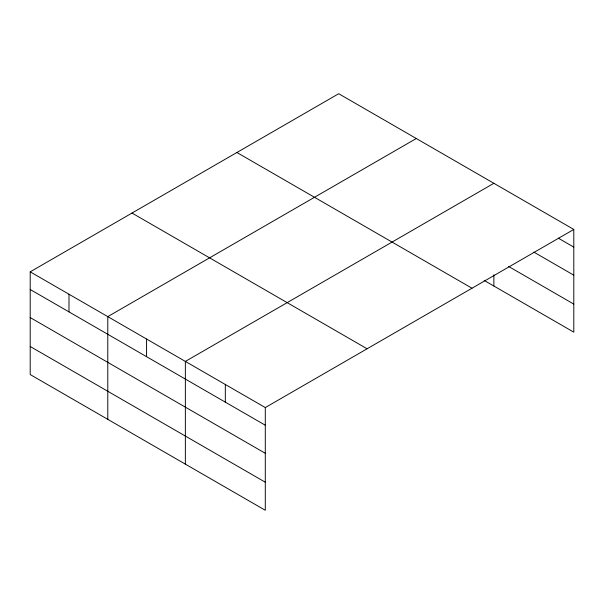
<?xml version="1.0" encoding="UTF-8"?>
<svg xmlns="http://www.w3.org/2000/svg" width="604" height="604" viewBox="0 0 604 604"><rect width="100%" height="100%" fill="white"/><g stroke="black" fill="none" stroke-linecap="round" stroke-linejoin="round"><path stroke-width="0.91" d="M484.174 280.422L573.8 332.162L573.8 229.444L338.708 93.718L30.2 271.838L30.2 374.555L265.292 510.282L265.292 407.564L30.2 271.838M416.292 138.512L107.784 316.624L107.784 419.342M493.868 183.299L185.36 361.418L185.36 464.136M265.292 407.564L573.8 229.444M558.3 238.157L573.8 247.112M533.838 252.102L573.8 275.175M508.553 266.424L573.8 304.099M236.904 152.495L471.996 288.229M132.004 213.053L367.096 348.787M30.2 289.497L265.292 425.224M30.2 317.561L265.292 453.294M30.2 346.485L265.292 482.211M493.868 274.79L493.868 286.017M225.322 384.491L225.322 402.151M146.568 339.018L146.568 356.677M68.992 294.231L68.992 311.891"/></g></svg>
